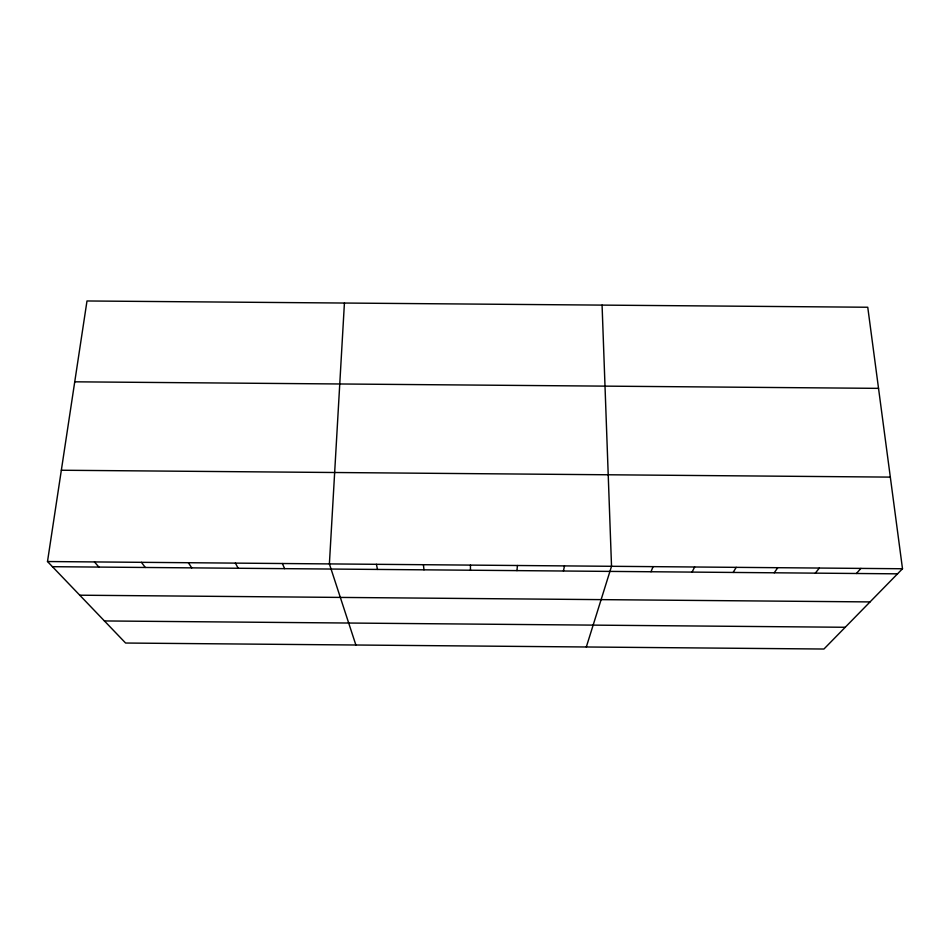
<?xml version="1.0" encoding="UTF-8"?>
<svg xmlns="http://www.w3.org/2000/svg" width="950" height="950" viewBox="0 0 950 950"><rect width="100%" height="100%" fill="white"/><g stroke="black" fill="none" stroke-linecap="round" stroke-linejoin="round"><path stroke-width="1.43" d="M344.423 303.038L329.389 563.908L355.87 645.002M516.942 570.617L517.453 565.499M47.5 561.533L86.996 300.972L867.754 307.242L902.5 568.753L823.935 649.028L125.59 643.031L47.5 561.533L902.5 568.753M563.433 571.009L564.49 565.891M586.316 646.986L611.527 566.295L602.074 305.104M650.999 571.758L653.078 566.639M692.075 572.102L694.64 566.996M733.151 572.446L736.203 567.34M774.238 572.791L777.765 567.696M815.326 573.147L819.339 568.053M856.425 573.491L860.914 568.397M74.741 381.817L878.536 388.36M61.334 470.238L890.328 477.114M52.452 566.687L897.524 573.836M79.764 595.199L870.034 601.92M104.429 620.944L845.215 627.273M94.466 561.925L98.871 567.079M141.431 562.317L145.291 567.471M188.409 562.721L191.722 567.874M235.398 563.112L238.165 568.266M282.387 563.516L284.608 568.658M376.39 564.3L377.518 569.442M423.403 564.704L423.985 569.834M470.428 565.096L470.464 570.226"/></g></svg>
